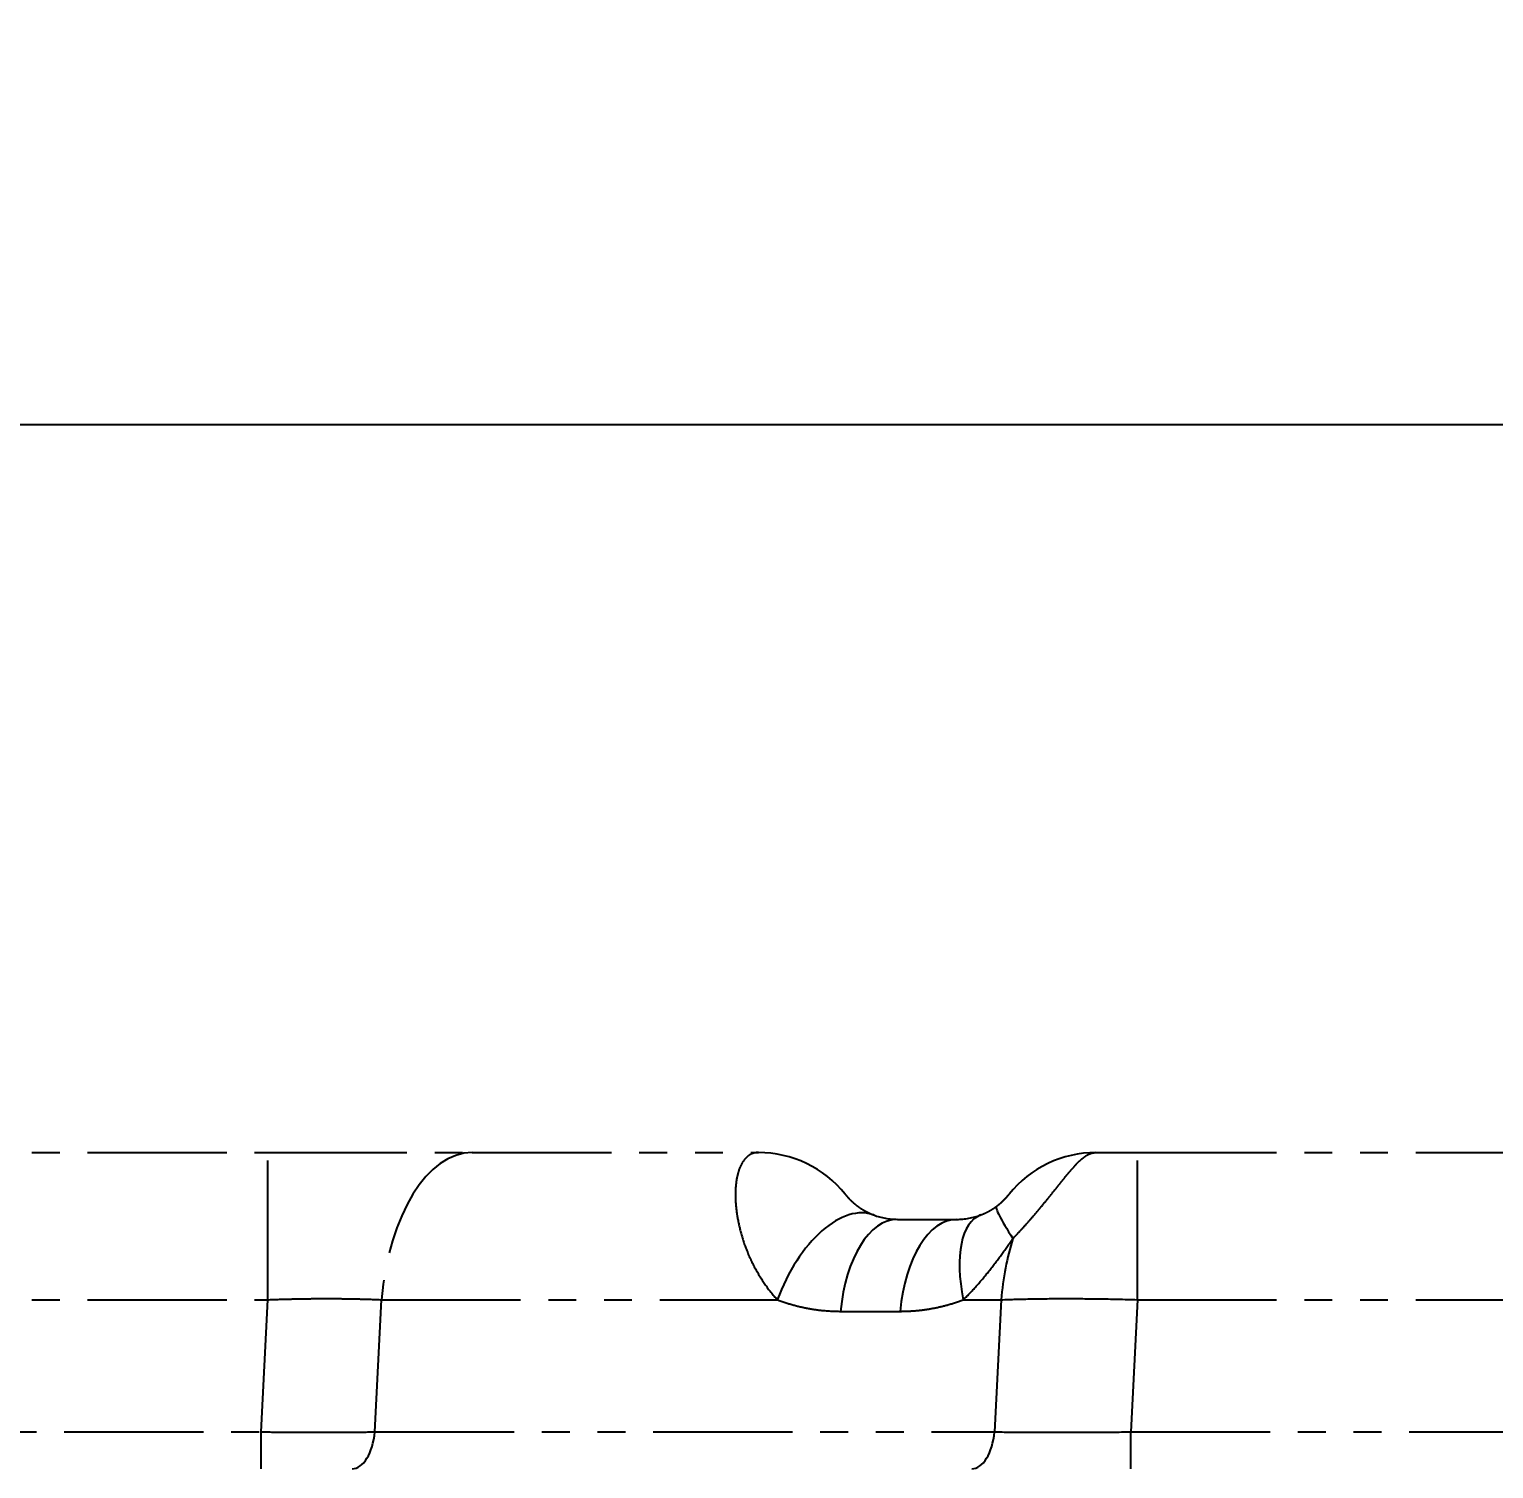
# Model space of a CAD drawing. Header units: inches. Extents: x 0 to 77285, y -118 to 40065.
# Drawn here: x 69386.9 to 69452.7, y 25544.8 to 25609.5 of the extents above; entities that cross this region are included whole.
import ezdxf

# ---------------------------------------------------------------- set-up
doc = ezdxf.new("R2010")
doc.units = ezdxf.units.IN
doc.header["$LTSCALE"] = 5
doc.header["$MEASUREMENT"] = 0
doc.linetypes.add('PHANTOM', pattern=[2.5, 1.25, -0.25, 0.25, -0.25, 0.25, -0.25])
doc.layers.add('66', color=6, linetype='PHANTOM')
doc.styles.add('SCI', font='')
doc.styles.get('SCI').set_extended_font_data('Gulim')
doc.dimstyles.new('SCH', dxfattribs={"dimtxt": 2.5, "dimasz": 2, "dimexe": 1.25, "dimexo": 0.625, "dimtad": 1, "dimdec": 8, "dimtxsty": 'SCI', "dimcen": 2.5, "dimclrd": 4, "dimclre": 4, "dimclrt": 7, "dimadec": 8, "dimazin": 2, "dimtfac": 1, "dimtdec": 8, "dimtmove": 0, "dimatfit": 3, "dimfxl": 1, "dimarcsym": 0})

# ---------------------------------------------------------------- blocks, each defined once
blk = doc.blocks.new('A$C70e98cdd')
for p, q in [((-104.696, 149.3), (-71.61, 149.3)), ((-71.61, 149.3), (-62.423, 149.3)), ((-71.61, 142.689), (-71.61, 149.3)), ((-62.423, 149.3), (-49.578, 149.3)), ((-34.419, 149.3), (-32.558, 149.3)), ((-32.558, 149.3), (10.922, 149.3)), ((-32.558, 142.689), (-32.558, 149.3)), ((-45.675, 147.425), (-45.675, 147.425)), ((-50.596, 147.014), (-50.596, 147.014)), ((-43.333, 146.3), (-40.664, 146.3)), ((-50.242, 145.3), (-50.241, 145.3)), ((-38.245, 145.3), (-38.245, 145.3)), ((-104.696, 142.689), (-71.61, 142.689)), ((-71.903, 136.753), (-71.61, 142.689)), ((-66.799, 136.753), (-66.506, 142.689)), ((-66.506, 142.689), (-48.725, 142.689)), ((-40.376, 142.689), (-38.683, 142.689)), ((-38.683, 142.689), (-38.975, 136.753)), ((-32.558, 142.689), (-32.85, 136.753)), ((-32.558, 142.689), (88.685, 142.689)), ((-45.885, 142.168), (-43.216, 142.168)), ((-105.743, 136.753), (-71.903, 136.753)), ((-71.903, 135.1), (-71.903, 136.753)), ((-66.799, 136.753), (-38.975, 136.753)), ((-32.85, 136.753), (45.651, 136.753)), ((-32.85, 135.1), (-32.85, 136.753))]:
    blk.add_line(p, q)
for centre, start, end in [((-49.578, 144.3), 38.68219, 90), ((-34.419, 144.3), 90, 141.31781)]:
    blk.add_arc(centre, 5, start, end)
for centre, major_axis, ratio, start_param, end_param in [((-62.423, 141.3), (0, 8), 0.518302, 0, 1.396263), ((-46.173, 141.821), (1.775, 4.674), 0.538923, 0, 1.589638), ((-35.93, 142.851), (-2.958, 4.031), 0.070617, 0, 0.824069), ((-43.333, 141.3), (0, 5), 0.518302, 0, 1.396263), ((-43.334, 149.297), (2.976, -0.369), 0.999438, 4.472819, 4.83589), ((-40.664, 141.3), (0, 5), 0.518302, 0, 1.396263), ((-37.824, 141.821), (-1.775, 4.674), 0.442479, 0, 1.220133), ((-40.656, 149.254), (2.939, 0.477), 0.992206, 4.550187, 4.915891), ((-34.599, 141.3), (0, -8), 0.518302, 4.169152, 4.537856), ((-67.819, 137.1), (0, -2), 0.518302, 0, 1.396263), ((-39.996, 137.1), (0, -2), 0.518302, 0, 1.396263)]:
    blk.add_ellipse(centre, major_axis=major_axis, ratio=ratio, start_param=start_param, end_param=end_param)
for points in [[(-49.578, 149.3), (-49.682, 149.3), (-49.781, 149.28), (-49.873, 149.242)], [(-34.703, 149.241), (-34.609, 149.28), (-34.516, 149.3), (-34.419, 149.3)], [(-50.335, 148.783), (-50.396, 148.668), (-50.449, 148.535), (-50.491, 148.384)], [(-50.126, 149.069), (-50.203, 148.993), (-50.273, 148.897), (-50.335, 148.783)], [(-49.873, 149.242), (-49.964, 149.203), (-50.049, 149.146), (-50.126, 149.069)], [(-35.583, 148.461), (-35.509, 148.548), (-35.436, 148.631), (-35.365, 148.708)], [(-35.365, 148.708), (-35.334, 148.741), (-35.304, 148.773), (-35.274, 148.804)], [(-35.274, 148.804), (-35.195, 148.886), (-35.117, 148.96), (-35.04, 149.024)], [(-35.04, 149.024), (-35.021, 149.04), (-35.002, 149.055), (-34.983, 149.07)], [(-34.983, 149.07), (-34.898, 149.136), (-34.814, 149.19), (-34.73, 149.228)], [(-34.73, 149.228), (-34.721, 149.233), (-34.712, 149.237), (-34.703, 149.241)], [(-50.491, 148.384), (-50.534, 148.232), (-50.566, 148.062), (-50.586, 147.876)], [(-36.087, 147.844), (-36.028, 147.918), (-35.97, 147.99), (-35.913, 148.061)], [(-35.913, 148.061), (-35.845, 148.146), (-35.778, 148.228), (-35.712, 148.307)], [(-35.712, 148.307), (-35.669, 148.36), (-35.626, 148.411), (-35.583, 148.461)], [(-50.586, 147.876), (-50.606, 147.689), (-50.615, 147.486), (-50.609, 147.268)], [(-45.675, 147.425), (-45.675, 147.425), (-45.675, 147.425), (-45.675, 147.425)], [(-45.675, 147.425), (-45.675, 147.425), (-45.67, 147.419), (-45.66, 147.407)], [(-45.66, 147.407), (-45.65, 147.395), (-45.636, 147.376), (-45.615, 147.352)], [(-45.615, 147.352), (-45.594, 147.328), (-45.568, 147.298), (-45.535, 147.262)], [(-38.45, 147.275), (-38.435, 147.292), (-38.42, 147.309), (-38.406, 147.324)], [(-38.406, 147.324), (-38.393, 147.339), (-38.381, 147.353), (-38.371, 147.366)], [(-38.371, 147.366), (-38.36, 147.378), (-38.351, 147.389), (-38.344, 147.398)], [(-38.344, 147.398), (-38.337, 147.406), (-38.331, 147.413), (-38.328, 147.418)], [(-38.328, 147.418), (-38.324, 147.423), (-38.322, 147.425), (-38.322, 147.425)], [(-38.322, 147.425), (-38.322, 147.425), (-38.322, 147.425), (-38.322, 147.425)], [(-50.609, 147.268), (-50.603, 147.05), (-50.583, 146.817), (-50.548, 146.572)], [(-45.246, 146.989), (-45.181, 146.935), (-45.107, 146.878), (-45.022, 146.82)], [(-39.384, 146.587), (-39.318, 146.618), (-39.257, 146.65), (-39.198, 146.683)], [(-39.198, 146.683), (-39.139, 146.716), (-39.082, 146.75), (-39.03, 146.784)], [(-39.03, 146.784), (-38.979, 146.817), (-38.932, 146.85), (-38.889, 146.882)], [(-38.889, 146.882), (-38.865, 146.899), (-38.842, 146.917), (-38.819, 146.934)], [(-38.819, 146.934), (-38.796, 146.952), (-38.775, 146.97), (-38.753, 146.988)], [(-38.623, 147.101), (-38.602, 147.121), (-38.581, 147.141), (-38.56, 147.161)], [(-38.56, 147.161), (-38.54, 147.181), (-38.52, 147.201), (-38.502, 147.22)], [(-38.502, 147.22), (-38.483, 147.239), (-38.466, 147.258), (-38.45, 147.275)], [(-37.319, 146.344), (-37.221, 146.457), (-37.121, 146.574), (-37.021, 146.693)], [(-37.021, 146.693), (-36.984, 146.738), (-36.946, 146.783), (-36.908, 146.828)], [(-39.599, 146.495), (-39.523, 146.524), (-39.451, 146.555), (-39.384, 146.587)], [(-37.726, 145.886), (-37.614, 146.009), (-37.504, 146.132), (-37.393, 146.259)], [(-37.393, 146.259), (-37.369, 146.287), (-37.344, 146.315), (-37.319, 146.344)], [(-38.648, 144.74), (-38.473, 144.978), (-38.309, 145.209), (-38.149, 145.435)], [(-38.149, 145.435), (-38.018, 145.571), (-37.889, 145.708), (-37.764, 145.845)], [(-37.764, 145.845), (-37.751, 145.858), (-37.739, 145.872), (-37.726, 145.886)], [(-39.191, 144.021), (-39.006, 144.257), (-38.822, 144.502), (-38.648, 144.74)], [(-49.762, 144.174), (-49.62, 143.902), (-49.458, 143.634), (-49.284, 143.384)], [(-39.758, 143.337), (-39.562, 143.56), (-39.376, 143.786), (-39.191, 144.021)], [(-49.284, 143.384), (-49.11, 143.134), (-48.923, 142.903), (-48.725, 142.689)], [(-71.61, 142.689), (-71.253, 142.703), (-70.896, 142.714), (-70.542, 142.722)], [(-70.542, 142.722), (-70.454, 142.724), (-70.365, 142.726), (-70.277, 142.728)], [(-70.277, 142.728), (-70.013, 142.733), (-69.751, 142.736), (-69.491, 142.739)], [(-69.491, 142.739), (-69.317, 142.74), (-69.143, 142.741), (-68.97, 142.741)], [(-68.97, 142.741), (-68.797, 142.741), (-68.625, 142.74), (-68.455, 142.739)], [(-68.455, 142.739), (-68.199, 142.737), (-67.946, 142.733), (-67.698, 142.728)], [(-67.698, 142.728), (-67.616, 142.726), (-67.534, 142.724), (-67.452, 142.722)], [(-67.452, 142.722), (-67.127, 142.714), (-66.812, 142.703), (-66.506, 142.689)], [(-48.725, 142.689), (-48.491, 142.6), (-48.028, 142.45), (-47.373, 142.299), (-46.702, 142.199), (-46.168, 142.168), (-45.885, 142.168)], [(-40.376, 142.689), (-40.159, 142.896), (-39.954, 143.115), (-39.758, 143.337)], [(-38.683, 142.689), (-38.234, 142.706), (-37.769, 142.718), (-37.308, 142.727)], [(-37.308, 142.727), (-36.846, 142.735), (-36.389, 142.74), (-35.891, 142.741)], [(-35.891, 142.741), (-35.392, 142.741), (-34.852, 142.738), (-34.292, 142.73)], [(-34.292, 142.73), (-33.733, 142.721), (-33.155, 142.708), (-32.558, 142.689)], [(-70.616, 136.743), (-70.368, 136.742), (-70.128, 136.741), (-69.885, 136.741)], [(-69.885, 136.741), (-69.719, 136.74), (-69.552, 136.74), (-69.382, 136.74)], [(-69.382, 136.74), (-69.214, 136.74), (-69.044, 136.74), (-68.871, 136.74)], [(-68.871, 136.74), (-68.612, 136.74), (-68.35, 136.741), (-68.09, 136.743)], [(-68.09, 136.743), (-68.003, 136.743), (-67.916, 136.743), (-67.829, 136.744)], [(-67.829, 136.744), (-67.483, 136.746), (-67.139, 136.749), (-66.799, 136.753)], [(-34.509, 136.743), (-33.962, 136.745), (-33.409, 136.748), (-32.85, 136.753)]]:
    blk.add_open_spline(points, degree=3)
for points, knots in [([(-36.908, 146.828), (-36.82, 146.935), (-36.731, 147.043), (-36.642, 147.152), (-36.592, 147.214), (-36.541, 147.277), (-36.491, 147.339)], [0.2998865, 0.2998865, 0.2998865, 0.2998865, 0.3636364, 0.3636364, 0.3636364, 0.3999273, 0.3999273, 0.3999273, 0.3999273]), ([(-36.491, 147.339), (-36.416, 147.433), (-36.341, 147.526), (-36.268, 147.618), (-36.206, 147.694), (-36.146, 147.77), (-36.087, 147.844)], [0.3999273, 0.3999273, 0.3999273, 0.3999273, 0.4545455, 0.4545455, 0.4545455, 0.5001284, 0.5001284, 0.5001284, 0.5001284]), ([(-45.535, 147.262), (-45.502, 147.227), (-45.462, 147.185), (-45.414, 147.139), (-45.367, 147.093), (-45.31, 147.042), (-45.246, 146.989)], [0.375, 0.375, 0.375, 0.375, 0.5, 0.5, 0.5, 0.625, 0.625, 0.625, 0.625]), ([(-45.022, 146.82), (-44.936, 146.762), (-44.839, 146.703), (-44.734, 146.647), (-44.63, 146.592), (-44.517, 146.54), (-44.398, 146.495)], [0.75, 0.75, 0.75, 0.75, 0.875, 0.875, 0.875, 1, 1, 1, 1]), ([(-38.753, 146.988), (-38.731, 147.006), (-38.709, 147.024), (-38.688, 147.043), (-38.666, 147.062), (-38.644, 147.081), (-38.623, 147.101)], [0.1666667, 0.1666667, 0.1666667, 0.1666667, 0.25, 0.25, 0.25, 0.3333333, 0.3333333, 0.3333333, 0.3333333]), ([(-50.548, 146.572), (-50.512, 146.327), (-50.461, 146.071), (-50.392, 145.807), (-50.324, 145.544), (-50.238, 145.274), (-50.134, 144.999), (-50.029, 144.725), (-49.905, 144.447), (-49.762, 144.174)], [0.5833333, 0.5833333, 0.5833333, 0.5833333, 0.6666667, 0.6666667, 0.6666667, 0.75, 0.75, 0.75, 0.8333333, 0.8333333, 0.8333333, 0.8333333]), ([(-43.216, 142.168), (-43.067, 142.168), (-42.756, 142.177), (-42.246, 142.221), (-41.688, 142.308), (-41.077, 142.45), (-40.617, 142.598), (-40.376, 142.689)], [0, 0, 0, 0, 0.2, 0.4, 0.6, 0.8, 0.9999995, 0.9999995, 0.9999995, 0.9999995]), ([(-71.903, 136.753), (-71.553, 136.749), (-71.203, 136.747), (-70.864, 136.745), (-70.78, 136.744), (-70.698, 136.744), (-70.616, 136.743)], [0, 0, 0, 0, 0.2007531, 0.2007531, 0.2007531, 0.25, 0.25, 0.25, 0.25]), ([(-38.975, 136.753), (-38.521, 136.748), (-38.049, 136.745), (-37.573, 136.743), (-37.098, 136.741), (-36.62, 136.74), (-36.11, 136.74), (-35.6, 136.74), (-35.057, 136.741), (-34.509, 136.743)], [0, 0, 0, 0, 0.25, 0.25, 0.25, 0.5, 0.5, 0.5, 0.75, 0.75, 0.75, 0.75])]:
    blk.add_open_spline(points, degree=3, knots=knots)
blk = doc.blocks.new('A$Cb4de0983')
at = {"layer": '66'}
blk.add_blockref('A$C70e98cdd', (0, 22.5), dxfattribs=at)
blk = doc.blocks.new('*D845')
at = {"color": 4, "lineweight": -2, "transparency": 16777216}
for p, q in [((69285.723, 25381.355), (69285.723, 25597.983)), ((69652.723, 25381.355), (69652.723, 25597.983)), ((69295.723, 25591.733), (69642.723, 25591.733))]:
    blk.add_line(p, q, dxfattribs=at)
at = {"color": 4, "transparency": 16777216}
for points in [[(69295.723, 25593.399), (69295.723, 25590.066), (69285.723, 25591.733)], [(69642.723, 25593.399), (69642.723, 25590.066), (69652.723, 25591.733)]]:
    blk.add_solid(points, dxfattribs=at)
at = {"layer": 'Defpoints', "color": 0, "transparency": 16777216}
for p in [(69652.723, 25591.733), (69285.723, 25378.23, -2129.449), (69652.723, 25378.23, -2129.449)]:
    blk.add_point(p, dxfattribs=at)
at = {"color": 7, "transparency": 16777216, "insert": (69469.223, 25601.274), "char_height": 12.5, "attachment_point": 5, "style": 'SCI'}
blk.add_mtext('367', dxfattribs=at)

msp = doc.modelspace()

# ---------------------------------------------------------------- block references
msp.add_blockref('A$Cb4de0983', (69469.22286911, 25387.23021317, -2129.44904594))

# ---------------------------------------------------------------- dimensions: what is measured, and where the dimension line sits
dim = msp.add_linear_dim(base=(69652.7228691058, 25591.7326379582), p1=(69285.7228691058, 25378.2302131725, -2129.4490459262), p2=(69652.7228691058, 25378.2302131725, -2129.4490459262), dimstyle='SCH', override={"dimscale": 5})
dim.commit()
dim.dimension.update_dxf_attribs({"geometry": '*D845', "text_midpoint": (69469.2228691058, 25601.2740826986)})

doc.saveas('drawing.dxf')
